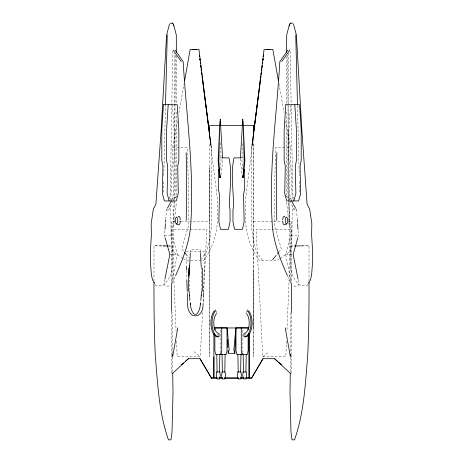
<?xml version="1.0" encoding="UTF-8"?>
<svg xmlns="http://www.w3.org/2000/svg" width="463" height="463" viewBox="0 0 463 463"><rect width="100%" height="100%" fill="white"/><g stroke="black" fill="none" stroke-linecap="round" stroke-linejoin="round"><path stroke-width="0.35" stroke-dasharray="2.31 1.74" d="M201.272 290.191L201.283 268.245M209.513 144.363L209.554 356.863L209.513 167.537L209.536 221.482L181.201 221.488M253.493 144.41L253.452 356.863L253.493 270.317M253.493 328.041L253.493 167.537M175.46 55.126L173.747 226.314C173.625 242.039 174.157 257.903 171.252 273.436C169.348 278.188 166.663 282.922 162.166 285.642L155.904 285.642L155.174 284.392M211.244 146.186L211.174 229.376L209.67 239.539L206.654 251.588L201.405 259.101M286.348 112.133L286.146 195.108M286.389 103.469L286.609 55.838M288.275 53.083L287.847 191.121L290.886 235.76L285.625 254.337L291.354 283.263M290.886 312.699L290.561 353.448M290.301 371.534L290.509 357.066M172.768 50.913L170.332 191.121L169.643 199.512M242.305 143.588L241.987 160.806L242.508 169.226M163.375 192.162L163.642 181.346M163.786 175.575L165.511 105.605M203.078 305.221L203.315 298.01M203.506 292.234L204.825 251.826L185.906 251.826L186.357 265.536M170.783 200.051L172.682 147.616L177.375 121.283M286.475 340.988L285.787 356.823L262.758 356.823L256.12 229.445L291.337 229.445L286.915 330.918M176.525 340.988L177.213 356.823L200.242 356.823L202.644 310.766M202.904 305.73L203.315 297.813M203.616 292.055L206.88 229.445L171.663 229.445L176.085 330.918M176.854 195.108L176.652 112.133M240.361 158.653L240.233 160.806L242.108 174.84M220.498 169.226L221.019 160.806L220.689 142.87M290.504 105.408L288.929 130.23L288.929 160.511L290.046 166.055L289.491 193.418L291.511 200.954M171.646 283.263L177.375 254.337L172.114 235.76L175.153 191.121L174.725 53.083M190.397 252.624L190.588 249.777L200.138 249.777L200.329 252.624M164.955 237.137L164.562 235.76L164.973 230.036M165.737 219.3L166.402 209.999L167.079 208.807M166.402 209.999L168.787 209.999L168.897 208.605M173.747 226.314L176.415 202.285M262.411 260.258L256.352 251.588L253.336 239.539L251.831 229.376L251.768 146.186M220.897 174.84L222.772 160.806L222.645 158.653M178.897 112.74L184.095 83.56M164.822 279.739L164.122 284.722A6.256 5.874 84.2 0 0 170.534 285.503M245.986 313.11L246.657 309.857L247.769 309.857L247.364 311.807M242.456 352.621L242.849 350.792L242.849 328.591M171.68 200.271L173.521 193.418L172.959 166.055L174.076 160.511L174.076 130.23L172.502 105.408M298.045 237.137L298.438 235.76L298.027 230.036M172.485 282.789L175.274 276.347M168.787 209.999L172.496 201.839M171.732 200.23L172.381 198.963L176.635 196.509M172.797 201.249L174.62 197.695L176.762 196.451M307.826 284.392L307.096 285.642L300.834 285.642C296.337 282.922 293.652 278.188 291.748 273.436C288.843 257.903 289.375 242.039 289.253 226.314L288.015 104.152M278.743 252.098L281.348 248.828L274.258 225.111L274.316 201.486L275.572 147.616L290.324 147.616L292.222 200.051M262.758 356.823L268.951 351.672M279.588 258.684L277.215 260.258L259.297 260.258C234.695 227.536 249.158 184.39 251.797 147.616L251.976 146.186L251.577 147.616M280.184 258.29L290.278 251.588L291.864 239.539L292.275 205.775M290.903 283.333L290.903 246.05L294.873 245.94M309.012 281L309.012 245.859L298.265 245.94M302.351 245.94L297.79 246.05M298.218 245.922L309.012 245.859M244.186 377.901L245.598 377.883M172.682 147.616L187.434 147.616L188.696 201.486L188.754 225.111L181.658 248.828L183.828 251.548M211.429 147.616L211.024 146.186L211.209 147.616C213.848 184.39 228.311 227.536 203.708 260.258L201.7 260.258M219.948 157.877L221.273 157.877M241.732 157.877L243.058 157.877M289.896 200.658L294.213 209.999L296.598 209.999L297.263 219.3M174.973 221.488L171.374 221.488L171.374 282.685M178.573 221.488L180.732 221.488M253.504 221.482L282.991 221.488M288.032 221.488L291.638 221.488L291.638 282.685M164.562 235.76L172.114 235.76M290.886 235.76L298.438 235.76M153.988 281L153.988 245.859L164.782 245.922M165.413 245.94L153.988 245.859M168.127 245.94L172.097 246.05L172.097 283.333M165.21 246.05L160.649 245.94M168.654 246.05L172.097 246.05M290.903 246.05L294.346 246.05M169.852 254.337L177.375 254.337M285.625 254.337L293.148 254.337M201.075 260.258L185.79 260.258L183.417 258.684M217.396 377.877L218.808 377.901M285.167 195.826L290.619 198.963L291.268 200.23M286.238 196.451L288.38 197.695L289.595 200.062M182.821 258.29L172.728 251.588L171.142 239.539L170.731 205.775M194.043 351.672L200.242 356.823M185.999 254.274L189.037 258.082M295.921 208.807L296.598 209.999M287.726 276.347L290.515 282.789M220.55 352.621L220.156 350.792L220.156 328.591M217.02 313.11L216.348 309.857L215.237 309.857L215.642 311.807M298.178 279.739L298.878 284.722A6.256 5.874 -84.2 0 1 292.466 285.503M278.911 83.56L284.108 112.74M285.63 121.283L290.324 147.616M286.585 202.285L289.253 226.314L288.287 131.561M293.357 199.512L292.668 191.121L290.232 50.913M294.103 208.605L294.213 209.999M186.52 270.589L186.803 279.247M187.185 290.793L187.278 293.681M297.489 105.605L299.214 175.575M299.358 181.346L299.625 192.168M172.439 353.448L172.114 311.987M172.491 357.066L172.699 371.534M287.535 55.097L288.027 103.521M176.391 55.838L176.611 103.469M253.493 139.317L253.504 165.262M189.448 276.029L189.454 290.191M291.638 312.195L291.638 353.952M291.638 354.67L291.638 373.456M245.077 333.418L245.077 335.525M217.928 334.118L217.928 335.525M171.374 312.195L171.374 353.952M171.374 354.67L171.374 373.456"/><path stroke-width="0.69" d="M201.266 295.145L200.82 300.51M201.283 267.533L200.329 252.613M209.513 137.876L209.519 125.623L253.487 125.623L253.493 137.876M213.9 333.73L213.871 377.82L211.412 378.103L200.022 358.686L188.4 358.709L185.206 361.476M213.9 356.834L213.871 377.82L216.69 377.866M188.314 291.14L188.406 268.054M286.626 52.232L286.707 34.91L289.572 23.937M186.242 220.405L186.67 175.188L186.126 152.64M290.278 372.981L289.994 392.508L290.967 431.898L292.043 439.85L294.532 439.85C304.093 412.718 305.354 383.711 307.721 355.295C308.85 331.028 309.093 306.732 309.012 282.436M290.532 355.619L290.55 354.172M219.526 372.09L219.832 354.34M224.804 372.09L225.111 354.34M240.638 372.09L240.945 354.34M245.917 372.09L246.223 354.34M242.635 125.652L242.757 119.194L240.407 157.935M165.528 104.881L167.253 34.91M276.874 152.64L276.33 175.188L276.758 220.405M203.338 297.287L203.477 292.957M201.405 295.325L201.573 291.186M234.863 353.321L235.887 327.966L233.827 349.959L234.863 353.321L228.137 353.321L229.179 349.959L227.113 327.966M189.546 265.38L188.991 275.792L190.351 253.325M168.191 104.696L166.576 130.23L166.576 160.511L167.687 166.055L167.131 193.418L169.157 200.954M165.025 229.318L165.43 223.594M165.534 222.165L165.69 220.018M242.953 177.647L244.146 160.806L243.127 121.445L244.881 160.806L243.306 177.647L242.485 177.647L242.207 175.541M258.146 98.15L252.075 145.469L264.066 49.396L272.823 49.396L278.402 80.712M258.331 96.715L258.603 94.562M258.788 93.132L259.066 90.979M259.245 89.544L259.523 87.397M259.708 85.962L259.986 83.809M260.165 82.373L260.443 80.226M260.628 78.791L260.901 76.638M261.178 74.491L261.363 73.056M261.641 70.903L261.821 69.473M262.099 67.32L262.284 65.885M262.741 62.302L262.556 63.738L262.712 62.302M263.019 60.149L263.204 58.714L262.996 60.149M263.661 55.132L263.476 56.567L263.65 55.132M253.261 134.716L260.935 75.92M261.12 74.491L261.404 72.338M261.589 70.903L261.873 68.755M262.058 67.32L262.243 65.885M220.799 175.541L220.521 177.647L219.699 177.647L218.125 160.806L219.879 121.445L218.86 160.806L220.052 177.647M180.298 221.169L179.945 223.658L178.88 224.943L176.542 224.063L175.691 223.033L175.338 220.544L175.691 218.056L176.542 217.025L177.393 218.056L177.746 220.544L177.393 223.033L176.542 224.063M282.702 219.925L283.055 217.436L284.12 216.146L284.826 217.008M203.054 305.945L202.47 309.776L200.803 312.947L198.309 315.257L195.369 315.998L192.423 315.257C185.489 310.401 188.163 300.782 187.278 293.681M200.271 304.104L200.491 302.79C200.317 306.836 199.46 311.211 196.567 314.232L194.159 314.232C191.265 311.211 190.409 306.836 190.235 302.79L190.49 304.532M184.604 80.712L190.183 49.396L198.94 49.396L210.937 145.469L204.86 98.15M172.635 356.834L177.757 327.972M164.967 279.033L169.852 254.337L165.152 237.826M242.323 353.234L242.056 354.455L241.269 350.792L241.269 327.873M289.404 25.992L289.884 23.937L290.961 23.15M169.539 23.937L166.622 34.904L161.06 131.486L155.904 204.276L153.346 208.992L151.164 223.733L151.389 234.741L150.382 251.727L150.533 263.586L151.366 274.715L152.605 280.04L154.439 283.148M293.843 200.954L295.869 193.418L295.307 166.055L296.424 160.511L296.424 130.23L294.809 104.696M297.848 237.826L293.148 254.337L298.033 279.033M175.558 275.699C183.336 258.232 190.507 239.898 190.947 220.538C194.038 167.421 186.213 114.558 183.163 61.625L175.112 50.045M171.408 200.861L167.415 208.211M245.853 378.103L251.594 378.103L262.984 358.686L274.605 358.709L277.8 361.476M308.561 283.148L310.395 280.04L311.634 274.715L312.467 263.586L312.618 251.727L311.611 234.741L311.836 223.733L309.654 208.992L307.096 204.276L301.94 131.486L296.378 34.904L293.461 23.937M246.299 377.872L251.571 378.103L263.036 358.686M287.888 50.045L279.837 61.625C276.787 114.558 268.962 167.421 272.053 220.538C272.493 239.898 279.664 258.232 287.442 275.699M281.747 61.625L289.803 50.045M272.672 259.714L276.139 255.362M277.441 253.73L278.309 252.642M178.174 217.008L178.88 216.146L179.945 217.436L180.298 219.925M286.458 224.063L287.309 223.033L287.662 220.544L287.309 218.056L286.458 217.025L285.607 218.056L285.254 220.544L285.607 223.033L286.458 224.063L284.12 224.943L283.055 223.658L282.702 221.169M172.635 373.381L188.395 358.709M181.484 364.699L183.614 362.859M238.549 377.993L224.451 377.987M240.662 377.958L243.48 377.912M196.225 49.396L192.892 49.396M270.114 49.396L266.781 49.396M170.274 23.15L172.676 23.15M290.324 23.15L292.726 23.15M221.91 157.877L228.982 157.877C232.704 174.383 229.197 191.04 229.486 207.632L230.042 209.108L230.042 221.765L228.415 229.307L220.515 229.307L218.889 221.765L219.445 194.402L218.333 188.858L218.333 169.325M241.096 157.877L234.023 157.877C230.302 174.383 233.809 191.04 233.52 207.632L232.964 209.108L232.964 221.765L234.591 229.307L242.49 229.307L244.117 221.765L243.561 194.402L244.672 188.858L244.672 169.325M165.413 245.94L168.127 245.94M294.873 245.94L297.587 245.94M213.906 327.954L249.088 327.954M211.412 378.103L217.153 378.103M219.306 378.103L222.176 378.103M225.047 378.103L237.959 378.103M240.829 378.103L243.7 378.103M219.514 377.912L222.333 377.958M172.039 23.15L173.116 23.937L173.596 25.992M278.865 362.396L281.521 364.699M274.611 358.709L290.37 373.381M184.696 252.642L185.565 253.73M173.197 50.045L181.253 61.625M199.97 358.686L211.435 378.103M295.585 208.211L291.592 200.861M173.428 23.937L176.293 34.91L176.374 52.232M220.683 353.234L220.949 354.455L221.736 350.792L221.736 327.873M285.249 327.972L290.37 356.834M189.905 300.51L189.46 295.145M200.01 60.149L199.825 58.714L199.987 60.149M200.294 62.302L200.479 63.738L200.265 62.302M200.67 65.167L200.948 67.32M201.133 68.755L201.417 70.903M201.602 72.338L201.885 74.491M202.071 75.92L209.652 133.998M200.722 65.885L200.907 67.32M201.185 69.473L201.37 70.903M201.642 73.056L201.827 74.491M202.105 76.638L202.377 78.791M202.562 80.226L202.84 82.373M203.025 83.809L203.298 85.962M203.483 87.397L203.761 89.544M203.946 90.979L204.218 93.132M204.403 94.562L204.681 96.715M297.31 220.018L297.466 222.165M297.57 223.594L297.975 229.318M222.599 157.935L220.249 119.194L220.371 125.652M227.57 339.234L227.912 347.684M228.028 350.503L228.114 352.615M189.159 291.186L189.321 295.325M186.381 266.26L186.496 269.865M186.826 279.97L187.185 290.793M295.747 34.91L297.472 104.881M243.173 354.34L243.48 372.09M237.895 354.34L238.202 372.09M222.061 354.34L222.367 372.09M216.782 354.34L217.089 372.09M172.45 354.172L172.468 355.619M172.722 372.981L173.006 392.508L172.033 431.898L170.957 439.85L168.468 439.85C158.907 412.718 157.646 383.711 155.279 355.295C154.15 331.028 153.907 306.732 153.988 282.436M202.319 268.054L202.418 291.14M189.442 265.409L189.442 267.533M291.638 283.402L291.638 312.195M253.487 125.623L253.487 133.57M248.127 330.021L248.127 327.873L235.991 327.873L235.991 350.792L236.778 354.455L247.335 354.455L248.127 350.792L248.127 335.038M214.878 330.021L214.878 327.873L227.015 327.873L227.015 350.792L226.228 354.455L215.671 354.455L214.878 350.792L214.878 335.038M171.374 283.402L171.374 311.477M248.59 310.667A14.075 7.038 -90 0 1 251.878 326.496A14.075 7.038 -90 0 1 245.077 336.937M247.479 310.667A14.075 7.038 90 0 1 250.767 326.496A14.075 7.038 90 0 1 243.966 336.937L243.966 333.418A10.556 5.278 -90 0 0 249.088 325.42A10.556 5.278 -90 0 0 246.449 313.549M215.526 310.667A14.075 7.038 -90 0 0 212.245 326.496A14.075 7.038 -90 0 0 219.04 336.937L219.04 333.418A10.556 5.278 -90 0 1 213.918 325.42A10.556 5.278 -90 0 1 216.557 313.549M217.928 336.937A14.075 7.038 -90 0 1 211.128 326.496A14.075 7.038 -90 0 1 214.415 310.667M249.088 333.73L249.117 377.825L249.094 333.736M163.422 104.696L161.807 130.23L161.807 160.511L162.924 166.055L162.363 193.418L164.388 200.954L176.264 200.954L178.284 193.418L177.728 166.055L178.845 160.511L178.845 130.23L177.225 104.696L163.422 104.696M285.775 104.696L284.155 130.23L284.155 160.511L285.272 166.055L284.71 193.418L286.736 200.954L298.618 200.954L300.643 193.418L300.082 166.055L301.199 160.511L301.199 130.23L299.584 104.696L285.775 104.696M216.782 371.922L216.325 375.441L217.072 378.96L219.543 378.96L220.29 375.441L219.832 371.922L216.782 371.922M222.061 371.922L221.603 375.441L222.35 378.96L224.821 378.96L225.568 375.441L225.111 371.922L222.061 371.922M237.895 371.922L237.438 375.441L238.185 378.96L240.656 378.96L241.402 375.441L240.945 371.922L237.895 371.922M243.173 371.922L242.716 375.441L243.463 378.96L245.934 378.96L246.681 375.441L246.223 371.922L243.173 371.922M199.547 56.567L199.356 55.132L199.53 56.567"/></g></svg>
